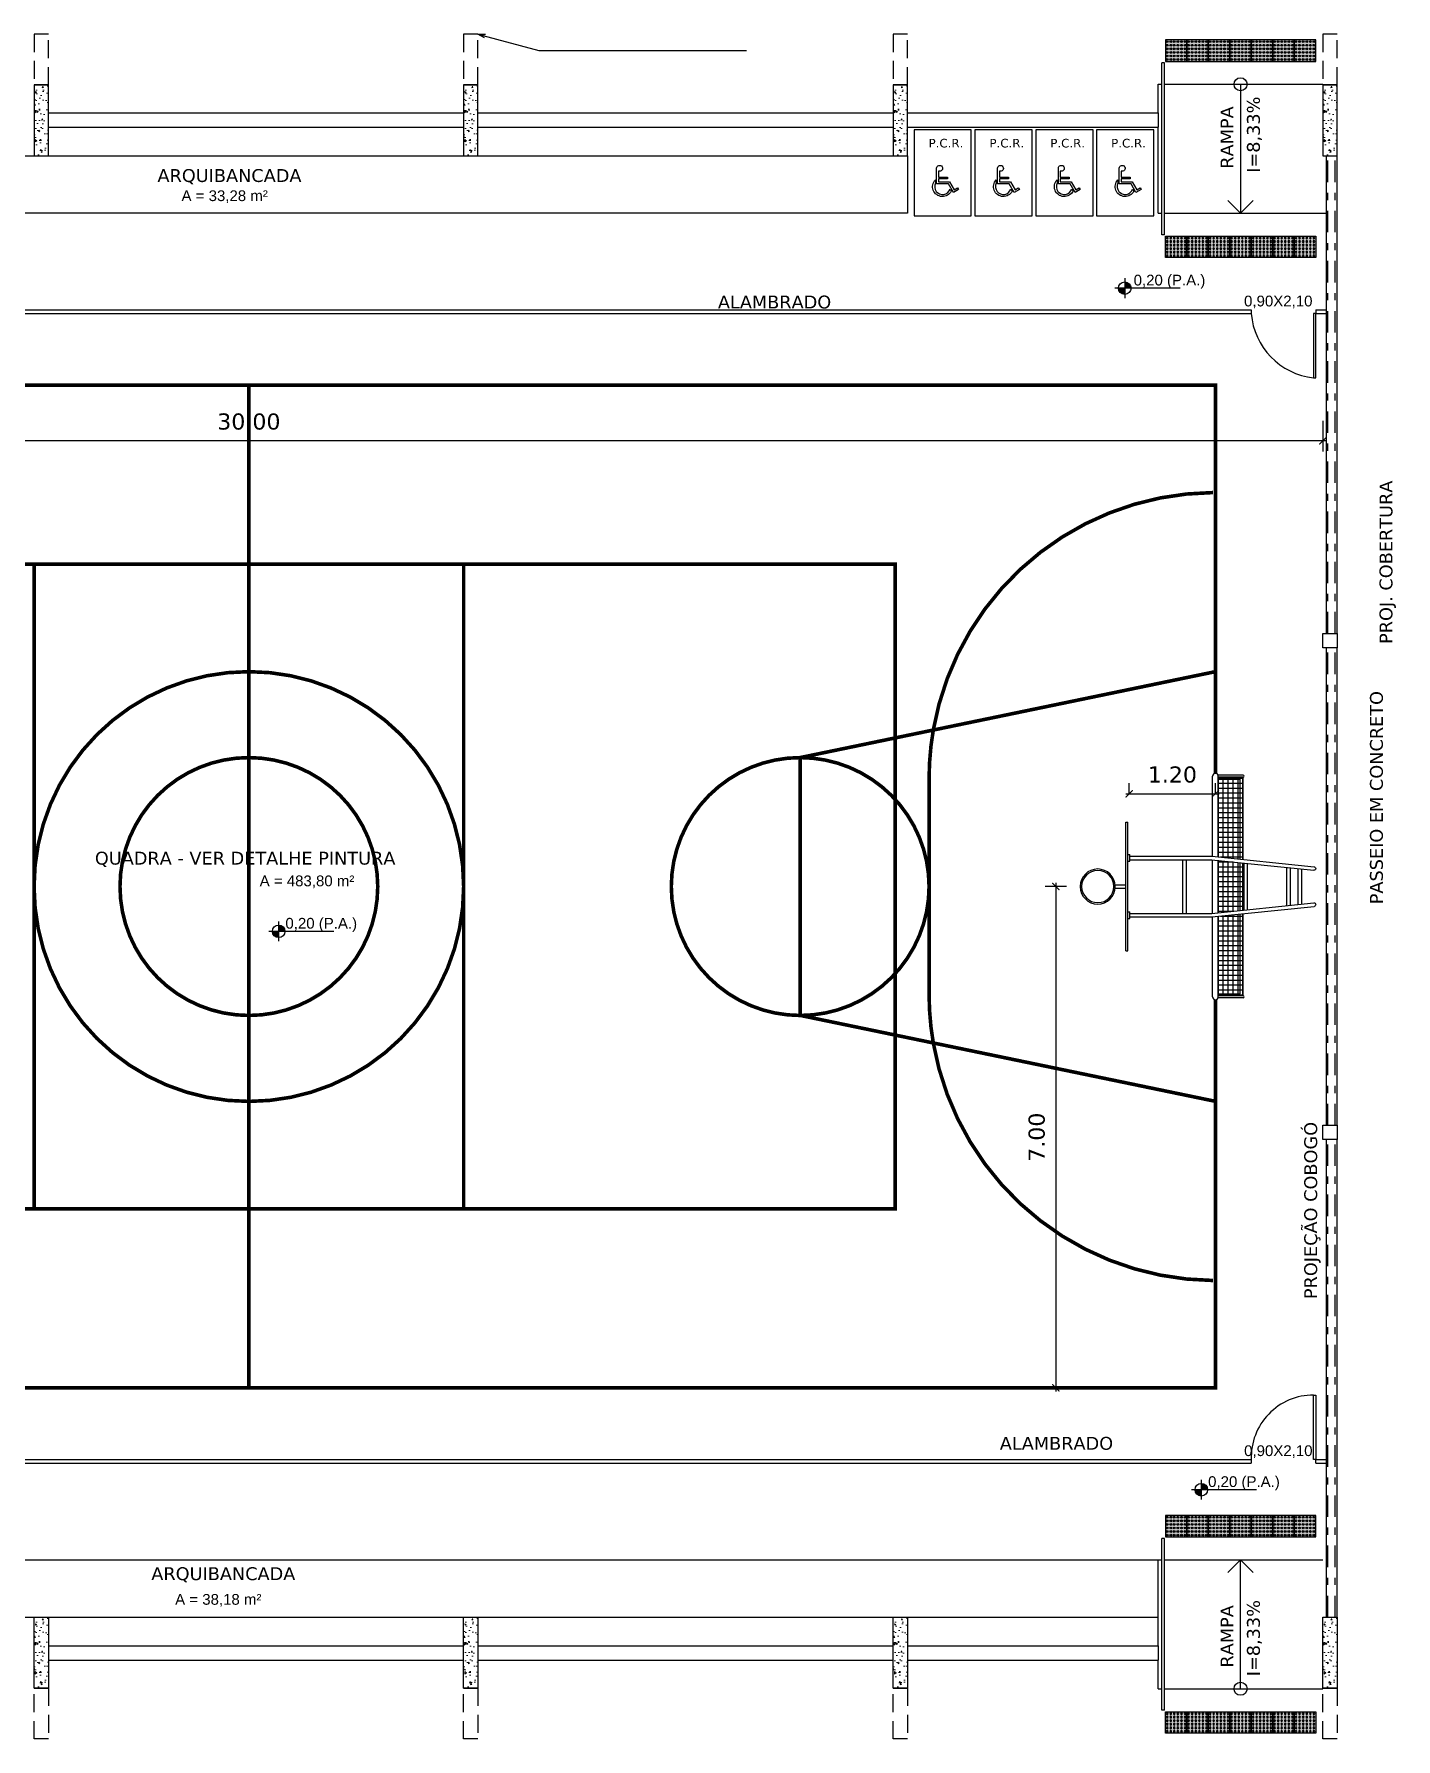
# Model space of a CAD drawing. Header units: inches. Extents: x -64 to 509, y -100 to 268.
# Drawn here: x 489.79 to 508.81, y -18.75 to 5.05 of the extents above; entities that cross this region are included whole.
import ezdxf
from ezdxf.enums import TextEntityAlignment as Align

# ---------------------------------------------------------------- set-up
doc = ezdxf.new("R2010")
doc.units = ezdxf.units.IN
doc.header["$MEASUREMENT"] = 0
doc.header["$PDMODE"] = 35
doc.linetypes.add('DASHDOTX2', pattern=[2, 1, -0.5, 0, -0.5])
doc.linetypes.add('HIDDEN', pattern=[0.375, 0.25, -0.125])
for name, color, linetype in [('ARQ-CTA-1_075', 1, 'Continuous'), ('ARQ-MOB-VISTA', 1, 'Continuous'), ('ARQ-TXT-1_050', 2, 'Continuous'), ('ARQ_ESTRUTURA', 5, 'Continuous'), ('ARQ_PISOTÁTIL', 8, 'Continuous'), ('ARQ_REBOCO', 4, 'Continuous'), ('ARQ_VISTA0', 8, 'Continuous'), ('COTA', 1, 'Continuous'), ('ESQUADRIA', 2, 'Continuous'), ('Nivel', 2, 'Continuous'), ('PILAR', 5, 'Continuous'), ('PISOS', 8, 'Continuous'), ('PRA', 1, 'Continuous'), ('PROJ COBERTA', 8, 'DASHDOTX2'), ('PROJEÇÃO', 8, 'HIDDEN'), ('TXAMB', 2, 'Continuous'), ('VISTA1', 1, 'Continuous')]:
    doc.layers.add(name, color=color, linetype=linetype)
doc.layers.add('HAT', color=8, linetype='Continuous', lineweight=15)
doc.styles.add('AMB100', font='verdana.ttf')
doc.styles.add('AMB125', font='verdana.ttf')
doc.styles.add('ARIAL', font='arial.ttf')
doc.styles.add('FNDE Texto Cota 0075', font='verdana.ttf', dxfattribs={"height": 0.12})
doc.dimstyles.new('COTA125$0', dxfattribs={"dimtxt": 0.225, "dimasz": 0.1, "dimexe": 0.15, "dimexo": 0.5, "dimgap": 0.15, "dimtad": 1, "dimzin": 4, "dimdsep": 46, "dimtxsty": 'AMB125', "dimblk": 'ARCHTICK', "dimcen": -0.1, "dimdle": 0.05, "dimclrd": 256, "dimclre": 256, "dimclrt": 3, "dimadec": 0, "dimazin": 0, "dimtfac": 1, "dimtix": 1, "dimtmove": 2, "dimatfit": 3, "dimldrblk": 'OPEN30', "dimfxl": 0.5, "dimfxlon": 1, "dimtvp": 0.5, "dimtfillclr": 2, "dimtolj": 1, "dimtzin": 4, "dimarcsym": 0})
doc.dimstyles.new('COTA125$7', dxfattribs={"dimtxt": 0.225, "dimasz": 0.1, "dimexe": 0.15, "dimexo": 0.5, "dimgap": 0.15, "dimtad": 1, "dimzin": 4, "dimdsep": 46, "dimtxsty": 'AMB125', "dimblk": 'ARCHTICK', "dimcen": -0.1, "dimdle": 0.05, "dimclrd": 256, "dimclre": 256, "dimclrt": 3, "dimadec": 0, "dimazin": 0, "dimtfac": 1, "dimtix": 1, "dimtmove": 2, "dimatfit": 3, "dimldrblk": 'OPEN30', "dimfxl": 0.5, "dimfxlon": 1, "dimtvp": 0.5, "dimtfillclr": 2, "dimtolj": 1, "dimtzin": 4, "dimarcsym": 0})

# ---------------------------------------------------------------- blocks, each defined once
blk = doc.blocks.new('_ArchTick')
at = {"color": 0, "linetype": 'ByBlock', "const_width": 0.15}
blk.add_lwpolyline([(-0.5, -0.5), (0.5, 0.5)], dxfattribs=at)
blk = doc.blocks.new('*D644')
at = {"layer": 'COTA', "lineweight": -2}
for p, q in [((477.794, -0.4), (477.794, -0.777)), ((507.794, -0.35), (507.794, -0.777)), ((507.844, -0.627), (477.744, -0.627))]:
    blk.add_line(p, q, dxfattribs=at)
at = {"layer": 'DEFPOINTS', "color": 0}
for p in [(477.794, 0.1), (507.794, 0.15), (477.794, -0.627)]:
    blk.add_point(p, dxfattribs=at)
at = {"layer": 'COTA', "lineweight": -2, "xscale": 0.1, "yscale": 0.1, "zscale": 0.1, "rotation": 180}
blk.add_blockref('_ArchTick', (477.794, -0.627), dxfattribs=at)
at = {"layer": 'COTA', "lineweight": -2, "xscale": 0.1, "yscale": 0.1, "zscale": 0.1}
blk.add_blockref('_ArchTick', (507.794, -0.627), dxfattribs=at)
at = {"layer": 'COTA', "color": 2, "insert": (492.794, -0.36), "char_height": 0.225, "attachment_point": 5, "style": 'AMB125'}
blk.add_mtext('\\A1;30.00', dxfattribs=at)
blk = doc.blocks.new('_Open30')
at = {"color": 0, "linetype": 'ByBlock', "lineweight": -2}
for p, q in [((-1, 0.27), (0, 0)), ((0, 0), (-1, -0.27)), ((0, 0), (-1, 0))]:
    blk.add_line(p, q, dxfattribs=at)
blk = doc.blocks.new('COTA')
at = {"layer": 'HAT'}
h = blk.add_hatch(color=256, dxfattribs=at)
h.paths.add_polyline_path([(0.226, 0, 0.414214), (0.138, 0.088), (0.138, 0)])
h.paths.add_polyline_path([(0.138, 0), (0.05, 0, 0.414214), (0.138, -0.088)])
at = {"layer": 'Nivel'}
for p, q in [((0.911, 0), (0, 0)), ((0.138, 0.138), (0.138, -0.138))]:
    blk.add_line(p, q, dxfattribs=at)
blk.add_circle((0.138, 0), 0.0878, dxfattribs=at)
blk = doc.blocks.new('*D649')
at = {"layer": 'COTA', "lineweight": -2}
for p, q in [((505.09, -5.555), (505.09, -5.405)), ((506.294, -5.555), (506.294, -5.405)), ((505.04, -5.555), (506.344, -5.555))]:
    blk.add_line(p, q, dxfattribs=at)
at = {"layer": 'DEFPOINTS', "color": 0}
for p in [(506.294, -5.555), (505.09, -5.95), (506.294, -5.95)]:
    blk.add_point(p, dxfattribs=at)
at = {"layer": 'COTA', "lineweight": -2, "xscale": 0.1, "yscale": 0.1, "zscale": 0.1, "rotation": 180}
blk.add_blockref('_ArchTick', (505.09, -5.555), dxfattribs=at)
at = {"layer": 'COTA', "lineweight": -2, "xscale": 0.1, "yscale": 0.1, "zscale": 0.1}
blk.add_blockref('_ArchTick', (506.294, -5.555), dxfattribs=at)
at = {"layer": 'COTA', "color": 2, "insert": (505.692, -5.288), "char_height": 0.225, "attachment_point": 5, "style": 'AMB125'}
blk.add_mtext('\\A1;1.20', dxfattribs=at)
blk = doc.blocks.new('*D650')
at = {"layer": 'COTA', "lineweight": -2}
for p, q in [((504.215, -6.85), (503.915, -6.85)), ((504.065, -6.8), (504.065, -13.9)), ((504.215, -13.85), (503.915, -13.85))]:
    blk.add_line(p, q, dxfattribs=at)
at = {"layer": 'DEFPOINTS', "color": 0}
for p in [(504.715, -6.85), (504.065, -13.85), (504.715, -13.85)]:
    blk.add_point(p, dxfattribs=at)
at = {"layer": 'COTA', "lineweight": -2, "xscale": 0.1, "yscale": 0.1, "zscale": 0.1}
for p, rotation in [((504.065, -6.85), 90), ((504.065, -13.85), 270)]:
    blk.add_blockref('_ArchTick', p, dxfattribs=dict(at, rotation=rotation))
at = {"layer": 'COTA', "color": 2, "insert": (503.798, -10.35), "char_height": 0.225, "attachment_point": 5, "rotation": 90, "style": 'AMB125'}
blk.add_mtext('\\A1;7.00', dxfattribs=at)
blk = doc.blocks.new('TABELA')
at = {"color": 2}
for p, q in [((2.433, -0.9), (2.433, 0.9)), ((2.458, 0.9), (2.433, 0.9)), ((2.458, -0.9), (2.458, 0.9)), ((1.258, 0.425), (-0.17, 0.277)), ((1.263, 0.375), (-0.165, 0.228)), ((0, -0.245), (0, 0.245)), ((0.05, -0.25), (0.05, 0.25)), ((0.159, -0.261), (0.159, 0.261)), ((0.209, -0.266), (0.209, 0.266)), ((0.758, -0.323), (0.758, 0.323)), ((0.808, -0.328), (0.808, 0.328)), ((2.403, 0.425), (1.258, 0.425)), ((2.403, 0.375), (1.258, 0.375)), ((1.613, -0.375), (1.613, 0.375)), ((1.663, -0.375), (1.663, 0.375)), ((2.403, 0.355), (2.403, 0.445)), ((2.433, 0.445), (2.403, 0.445)), ((2.433, 0.355), (2.403, 0.355)), ((2.608, 0.025), (2.458, 0.025)), ((1.263, -0.375), (-0.165, -0.228)), ((2.608, -0.025), (2.458, -0.025)), ((1.258, -0.425), (-0.17, -0.277)), ((2.403, -0.375), (1.258, -0.375)), ((2.403, -0.425), (1.258, -0.425)), ((2.403, -0.445), (2.403, -0.355)), ((2.433, -0.355), (2.403, -0.355)), ((2.433, -0.445), (2.403, -0.445)), ((2.458, -0.9), (2.433, -0.9))]:
    blk.add_line(p, q, dxfattribs=at)
for radius in [0.245, 0.225]:
    blk.add_circle((2.851, 0), radius, dxfattribs=at)
for centre, start, end in [((-0.168, 0.252), 95.9061, 275.9061), ((-0.168, -0.252), 84.0939, 264.0939)]:
    blk.add_arc(centre, 0.025, start, end, dxfattribs=at)
blk = doc.blocks.new('CADEIRANTE')
at = {"color": 0}
for points in [[(0.94, 1.12), (0.37, 1.12), (0.37, 0.92), (1.07, 0.92), (1.36, 0.42), (1.57, 0.55), (1.64, 0.44), (1.31, 0.25), (1, 0.79), (0.25, 0.79), (0.25, 1.79, -3.146264), (0.37, 1.61), (0.37, 1.22), (0.94, 1.22)], [(0.17, 1.06), (0.17, 0.84, 1.067989), (1.1, 0.47), (1.18, 0.33, -1.151299)]]:
    blk.add_lwpolyline(points, format="xyb", close=True, dxfattribs=at)
blk = doc.blocks.new('A$C01273DE2')
at = {"layer": 'ARQ-CTA-1_075', "ltscale": 10}
blk.add_hatch(color=254, dxfattribs=at).paths.add_polyline_path([(0.3, 0.3), (0, 0.3), (0, 0), (0.3, 0)])
at = {"layer": 'ARQ_PISOTÁTIL', "color": 1}
blk.add_lwpolyline([(0.3, 0.3), (0, 0.3), (0, 0), (0.3, 0)], close=True, dxfattribs=at)
at = {"layer": 'ARQ_PISOTÁTIL', "color": 250}
for centre, radius in [((0.025, 0.275), 0.0125), ((0.025, 0.275), 0.00625), ((0.075, 0.275), 0.0125), ((0.075, 0.275), 0.00625), ((0.125, 0.275), 0.0125), ((0.125, 0.275), 0.00625), ((0.175, 0.275), 0.0125), ((0.175, 0.275), 0.00625), ((0.225, 0.275), 0.0125), ((0.225, 0.275), 0.00625), ((0.275, 0.275), 0.0125), ((0.275, 0.275), 0.00625), ((0.025, 0.225), 0.0125), ((0.025, 0.175), 0.0125), ((0.025, 0.125), 0.0125), ((0.025, 0.075), 0.0125), ((0.025, 0.025), 0.0125), ((0.025, 0.225), 0.00625), ((0.025, 0.175), 0.00625), ((0.025, 0.125), 0.00625), ((0.025, 0.075), 0.00625), ((0.025, 0.025), 0.00625), ((0.075, 0.225), 0.0125), ((0.075, 0.175), 0.0125), ((0.075, 0.125), 0.0125), ((0.075, 0.075), 0.0125), ((0.075, 0.025), 0.0125), ((0.075, 0.225), 0.00625), ((0.075, 0.175), 0.00625), ((0.075, 0.125), 0.00625), ((0.075, 0.075), 0.00625), ((0.075, 0.025), 0.00625), ((0.125, 0.225), 0.0125), ((0.125, 0.175), 0.0125), ((0.125, 0.125), 0.0125), ((0.125, 0.075), 0.0125), ((0.125, 0.025), 0.0125), ((0.125, 0.225), 0.00625), ((0.125, 0.175), 0.00625), ((0.125, 0.125), 0.00625), ((0.125, 0.075), 0.00625), ((0.125, 0.025), 0.00625), ((0.175, 0.225), 0.0125), ((0.175, 0.175), 0.0125), ((0.175, 0.125), 0.0125), ((0.175, 0.075), 0.0125), ((0.175, 0.025), 0.0125), ((0.175, 0.225), 0.00625), ((0.175, 0.175), 0.00625), ((0.175, 0.125), 0.00625), ((0.175, 0.075), 0.00625), ((0.175, 0.025), 0.00625), ((0.225, 0.225), 0.0125), ((0.225, 0.175), 0.0125), ((0.225, 0.125), 0.0125), ((0.225, 0.075), 0.0125), ((0.225, 0.025), 0.0125), ((0.225, 0.225), 0.00625), ((0.225, 0.175), 0.00625), ((0.225, 0.125), 0.00625), ((0.225, 0.075), 0.00625), ((0.225, 0.025), 0.00625), ((0.275, 0.225), 0.0125), ((0.275, 0.175), 0.0125), ((0.275, 0.125), 0.0125), ((0.275, 0.075), 0.0125), ((0.275, 0.025), 0.0125), ((0.275, 0.225), 0.00625), ((0.275, 0.175), 0.00625), ((0.275, 0.125), 0.00625), ((0.275, 0.075), 0.00625), ((0.275, 0.025), 0.00625)]:
    blk.add_circle(centre, radius, dxfattribs=at)

msp = doc.modelspace()

# ---------------------------------------------------------------- hatches: boundary and pattern name
h = msp.add_hatch()
h.set_pattern_fill('ANSI37', color=1, scale=0.55, angle=135, style=0)
h.set_pattern_definition([(3e-13, (506.33421, -6.849634), (3e-16, -0.06875), []), (270, (506.33421, -6.849634), (-0.06875, -3e-16), [])])
h.paths.add_polyline_path([(506.639, -6.466), (506.334, -6.434), (506.334, -5.35), (506.639, -5.35)])
h.paths.add_polyline_path([(506.679, -6.47), (506.639, -6.466), (506.639, -5.35), (506.334, -5.35), (506.334, -5.325), (506.679, -5.325)])
h.paths.add_polyline_path([(506.639, -7.183), (506.334, -7.215), (506.334, -6.484), (506.639, -6.516)])
h.paths.add_polyline_path([(506.334, -7.265), (506.639, -7.234), (506.639, -8.35), (506.334, -8.35)])
h.paths.add_polyline_path([(506.639, -7.234), (506.679, -7.23), (506.679, -8.375), (506.334, -8.375), (506.334, -8.35), (506.639, -8.35)])
h.paths.add_polyline_path([(506.679, -7.179), (506.639, -7.183), (506.639, -6.516), (506.679, -6.52)])
at = {"layer": 'HAT'}
h = msp.add_hatch(dxfattribs=at)
h.set_pattern_fill('AR-CONC', color=256, scale=0.03, angle=45, style=0)
h.set_pattern_definition([(95, (420.46395, 21.39), (0.1654656, 0.13884212), [0.0225, -0.2475]), (40, (420.46395, 21.39), (-0.18899765, 0.13013044), [0.018, -0.198]), (145.4514, (420.47774, 21.40157), (-0.02353184, 0.2689726), [0.01912206, -0.21034263]), (91.1842, (420.42153, 21.43243), (0.2615079, 0.1912841), [0.03375, -0.37125]), (141.6356, (420.44332, 21.44837), (-0.0083697, 0.4049135), [0.0286831, -0.3155139]), (36.1842, (420.42153, 21.43243), (-0.00837, 0.4049135), [0.027, -0.297]), (66, (420.45334, 21.44303), (0.21203147, 0.04121474), [0.0225, -0.2475]), (11, (420.45334, 21.44303), (-0.1022126, 0.2054425), [0.018, -0.198]), (116.4514, (420.47101, 21.44647), (0.1098191, 0.2466572), [0.01912206, -0.21034263]), (82.5, (420.46395, 21.39), (-0.068037956, 0.073196945), [0, -0.1956, 0, -0.201, 0, -0.19875]), (52.5, (420.46395, 21.39), (-0.02786188, 0.13947283), [0, -0.1146, 0, -0.1911, 0, -0.07575]), (12.5, (420.416646, 21.342695), (0.11802545, 0.10845623), [0, -0.075, 0, -0.234, 0, -0.3105]), (2.5, (420.39543, 21.32148), (0.102477, 0.14494794), [0, -0.0975, 0, -0.1554, 0, -0.2205])])
h.paths.add_polyline_path([(489.794, 4.34), (489.994, 4.34), (489.994, 3.35), (489.794, 3.35)])
h = msp.add_hatch(dxfattribs=at)
h.set_pattern_fill('AR-CONC', color=256, scale=0.03, angle=45, style=0)
h.set_pattern_definition([(95, (426.46395, 21.39), (0.1654656, 0.13884212), [0.0225, -0.2475]), (40, (426.46395, 21.39), (-0.18899765, 0.13013044), [0.018, -0.198]), (145.4514, (426.47774, 21.40157), (-0.02353184, 0.2689726), [0.01912206, -0.21034263]), (91.1842, (426.42153, 21.43243), (0.2615079, 0.1912841), [0.03375, -0.37125]), (141.6356, (426.44332, 21.44837), (-0.0083697, 0.4049135), [0.0286831, -0.3155139]), (36.1842, (426.42153, 21.43243), (-0.00837, 0.4049135), [0.027, -0.297]), (66, (426.45334, 21.44303), (0.21203147, 0.04121474), [0.0225, -0.2475]), (11, (426.45334, 21.44303), (-0.1022126, 0.2054425), [0.018, -0.198]), (116.4514, (426.47101, 21.44647), (0.1098191, 0.2466572), [0.01912206, -0.21034263]), (82.5, (426.46395, 21.39), (-0.068037956, 0.073196945), [0, -0.1956, 0, -0.201, 0, -0.19875]), (52.5, (426.46395, 21.39), (-0.02786188, 0.13947283), [0, -0.1146, 0, -0.1911, 0, -0.07575]), (12.5, (426.416646, 21.342695), (0.11802545, 0.10845623), [0, -0.075, 0, -0.234, 0, -0.3105]), (2.5, (426.39543, 21.32148), (0.102477, 0.14494794), [0, -0.0975, 0, -0.1554, 0, -0.2205])])
h.paths.add_polyline_path([(495.794, 4.34), (495.994, 4.34), (495.994, 3.35), (495.794, 3.35)])
h = msp.add_hatch(dxfattribs=at)
h.set_pattern_fill('AR-CONC', color=256, scale=0.03, angle=45, style=0)
h.set_pattern_definition([(95, (432.46395, 21.39), (0.1654656, 0.13884212), [0.0225, -0.2475]), (40, (432.46395, 21.39), (-0.18899765, 0.13013044), [0.018, -0.198]), (145.4514, (432.47774, 21.40157), (-0.02353184, 0.2689726), [0.01912206, -0.21034263]), (91.1842, (432.42153, 21.43243), (0.2615079, 0.1912841), [0.03375, -0.37125]), (141.6356, (432.44332, 21.44837), (-0.0083697, 0.4049135), [0.0286831, -0.3155139]), (36.1842, (432.42153, 21.43243), (-0.00837, 0.4049135), [0.027, -0.297]), (66, (432.45334, 21.44303), (0.21203147, 0.04121474), [0.0225, -0.2475]), (11, (432.45334, 21.44303), (-0.1022126, 0.2054425), [0.018, -0.198]), (116.4514, (432.47101, 21.44647), (0.1098191, 0.2466572), [0.01912206, -0.21034263]), (82.5, (432.46395, 21.39), (-0.068037956, 0.073196945), [0, -0.1956, 0, -0.201, 0, -0.19875]), (52.5, (432.46395, 21.39), (-0.02786188, 0.13947283), [0, -0.1146, 0, -0.1911, 0, -0.07575]), (12.5, (432.416646, 21.342695), (0.11802545, 0.10845623), [0, -0.075, 0, -0.234, 0, -0.3105]), (2.5, (432.39543, 21.32148), (0.102477, 0.14494794), [0, -0.0975, 0, -0.1554, 0, -0.2205])])
h.paths.add_polyline_path([(501.794, 4.34), (501.994, 4.34), (501.994, 3.35), (501.794, 3.35)])
h = msp.add_hatch(dxfattribs=at)
h.set_pattern_fill('AR-CONC', color=256, scale=0.03, angle=45, style=0)
h.set_pattern_definition([(95, (438.46395, 21.39), (0.1654656, 0.13884212), [0.0225, -0.2475]), (40, (438.46395, 21.39), (-0.18899765, 0.13013044), [0.018, -0.198]), (145.4514, (438.47774, 21.40157), (-0.02353184, 0.2689726), [0.01912206, -0.21034263]), (91.1842, (438.42153, 21.43243), (0.2615079, 0.1912841), [0.03375, -0.37125]), (141.6356, (438.44332, 21.44837), (-0.0083697, 0.4049135), [0.0286831, -0.3155139]), (36.1842, (438.42153, 21.43243), (-0.00837, 0.4049135), [0.027, -0.297]), (66, (438.45334, 21.44303), (0.21203147, 0.04121474), [0.0225, -0.2475]), (11, (438.45334, 21.44303), (-0.1022126, 0.2054425), [0.018, -0.198]), (116.4514, (438.47101, 21.44647), (0.1098191, 0.2466572), [0.01912206, -0.21034263]), (82.5, (438.46395, 21.39), (-0.068037956, 0.073196945), [0, -0.1956, 0, -0.201, 0, -0.19875]), (52.5, (438.46395, 21.39), (-0.02786188, 0.13947283), [0, -0.1146, 0, -0.1911, 0, -0.07575]), (12.5, (438.416646, 21.342695), (0.11802545, 0.10845623), [0, -0.075, 0, -0.234, 0, -0.3105]), (2.5, (438.39543, 21.32148), (0.102477, 0.14494794), [0, -0.0975, 0, -0.1554, 0, -0.2205])])
h.paths.add_polyline_path([(507.794, 4.34), (507.994, 4.34), (507.994, 3.35), (507.794, 3.35)])
h = msp.add_hatch(dxfattribs=at)
h.set_pattern_fill('AR-CONC', color=256, scale=0.03, angle=45, style=0)
h.set_pattern_definition([(95, (420.46395, 2e-14), (0.1654656, 0.13884212), [0.0225, -0.2475]), (40, (420.46395, 2e-14), (-0.18899765, 0.13013044), [0.018, -0.198]), (145.4514, (420.47774, 0.01157), (-0.02353184, 0.2689726), [0.01912206, -0.21034263]), (91.1842, (420.42153, 0.04243), (0.2615079, 0.1912841), [0.03375, -0.37125]), (141.6356, (420.44332, 0.05837), (-0.0083697, 0.4049135), [0.0286831, -0.3155139]), (36.1842, (420.42153, 0.04243), (-0.00837, 0.4049135), [0.027, -0.297]), (66, (420.45334, 0.05303), (0.21203147, 0.04121474), [0.0225, -0.2475]), (11, (420.45334, 0.05303), (-0.1022126, 0.2054425), [0.018, -0.198]), (116.4514, (420.47101, 0.05647), (0.1098191, 0.2466572), [0.01912206, -0.21034263]), (82.5, (420.46395, 2e-14), (-0.068037956, 0.073196945), [0, -0.1956, 0, -0.201, 0, -0.19875]), (52.5, (420.46395, 2e-14), (-0.02786188, 0.13947283), [0, -0.1146, 0, -0.1911, 0, -0.07575]), (12.5, (420.416646, -0.047305), (0.11802545, 0.10845623), [0, -0.075, 0, -0.234, 0, -0.3105]), (2.5, (420.39543, -0.06852), (0.102477, 0.14494794), [0, -0.0975, 0, -0.1554, 0, -0.2205])])
h.paths.add_polyline_path([(489.794, -17.05), (489.994, -17.05), (489.994, -18.04), (489.794, -18.04)])
h = msp.add_hatch(dxfattribs=at)
h.set_pattern_fill('AR-CONC', color=256, scale=0.03, angle=45, style=0)
h.set_pattern_definition([(95, (426.46395, 0), (0.1654656, 0.13884212), [0.0225, -0.2475]), (40, (426.46395, 0), (-0.18899765, 0.13013044), [0.018, -0.198]), (145.4514, (426.47774, 0.01157), (-0.02353184, 0.2689726), [0.01912206, -0.21034263]), (91.1842, (426.42153, 0.04243), (0.2615079, 0.1912841), [0.03375, -0.37125]), (141.6356, (426.44332, 0.05837), (-0.0083697, 0.4049135), [0.0286831, -0.3155139]), (36.1842, (426.42153, 0.04243), (-0.00837, 0.4049135), [0.027, -0.297]), (66, (426.45334, 0.05303), (0.21203147, 0.04121474), [0.0225, -0.2475]), (11, (426.45334, 0.05303), (-0.1022126, 0.2054425), [0.018, -0.198]), (116.4514, (426.47101, 0.05647), (0.1098191, 0.2466572), [0.01912206, -0.21034263]), (82.5, (426.46395, 0), (-0.068037956, 0.073196945), [0, -0.1956, 0, -0.201, 0, -0.19875]), (52.5, (426.46395, 0), (-0.02786188, 0.13947283), [0, -0.1146, 0, -0.1911, 0, -0.07575]), (12.5, (426.416646, -0.047305), (0.11802545, 0.10845623), [0, -0.075, 0, -0.234, 0, -0.3105]), (2.5, (426.39543, -0.06852), (0.102477, 0.14494794), [0, -0.0975, 0, -0.1554, 0, -0.2205])])
h.paths.add_polyline_path([(495.794, -17.05), (495.994, -17.05), (495.994, -18.04), (495.794, -18.04)])
h = msp.add_hatch(dxfattribs=at)
h.set_pattern_fill('AR-CONC', color=256, scale=0.03, angle=45, style=0)
h.set_pattern_definition([(95, (432.46395, 0), (0.1654656, 0.13884212), [0.0225, -0.2475]), (40, (432.46395, 0), (-0.18899765, 0.13013044), [0.018, -0.198]), (145.4514, (432.47774, 0.01157), (-0.02353184, 0.2689726), [0.01912206, -0.21034263]), (91.1842, (432.42153, 0.04243), (0.2615079, 0.1912841), [0.03375, -0.37125]), (141.6356, (432.44332, 0.05837), (-0.0083697, 0.4049135), [0.0286831, -0.3155139]), (36.1842, (432.42153, 0.04243), (-0.00837, 0.4049135), [0.027, -0.297]), (66, (432.45334, 0.05303), (0.21203147, 0.04121474), [0.0225, -0.2475]), (11, (432.45334, 0.05303), (-0.1022126, 0.2054425), [0.018, -0.198]), (116.4514, (432.47101, 0.05647), (0.1098191, 0.2466572), [0.01912206, -0.21034263]), (82.5, (432.46395, 0), (-0.068037956, 0.073196945), [0, -0.1956, 0, -0.201, 0, -0.19875]), (52.5, (432.46395, 0), (-0.02786188, 0.13947283), [0, -0.1146, 0, -0.1911, 0, -0.07575]), (12.5, (432.416646, -0.047305), (0.11802545, 0.10845623), [0, -0.075, 0, -0.234, 0, -0.3105]), (2.5, (432.39543, -0.06852), (0.102477, 0.14494794), [0, -0.0975, 0, -0.1554, 0, -0.2205])])
h.paths.add_polyline_path([(501.794, -17.05), (501.994, -17.05), (501.994, -18.04), (501.794, -18.04)])
h = msp.add_hatch(dxfattribs=at)
h.set_pattern_fill('AR-CONC', color=256, scale=0.03, angle=45, style=0)
h.set_pattern_definition([(95, (438.46395, 2e-14), (0.1654656, 0.13884212), [0.0225, -0.2475]), (40, (438.46395, 2e-14), (-0.18899765, 0.13013044), [0.018, -0.198]), (145.4514, (438.47774, 0.01157), (-0.02353184, 0.2689726), [0.01912206, -0.21034263]), (91.1842, (438.42153, 0.04243), (0.2615079, 0.1912841), [0.03375, -0.37125]), (141.6356, (438.44332, 0.05837), (-0.0083697, 0.4049135), [0.0286831, -0.3155139]), (36.1842, (438.42153, 0.04243), (-0.00837, 0.4049135), [0.027, -0.297]), (66, (438.45334, 0.05303), (0.21203147, 0.04121474), [0.0225, -0.2475]), (11, (438.45334, 0.05303), (-0.1022126, 0.2054425), [0.018, -0.198]), (116.4514, (438.47101, 0.05647), (0.1098191, 0.2466572), [0.01912206, -0.21034263]), (82.5, (438.46395, 2e-14), (-0.068037956, 0.073196945), [0, -0.1956, 0, -0.201, 0, -0.19875]), (52.5, (438.46395, 2e-14), (-0.02786188, 0.13947283), [0, -0.1146, 0, -0.1911, 0, -0.07575]), (12.5, (438.416646, -0.047305), (0.11802545, 0.10845623), [0, -0.075, 0, -0.234, 0, -0.3105]), (2.5, (438.39543, -0.06852), (0.102477, 0.14494794), [0, -0.0975, 0, -0.1554, 0, -0.2205])])
h.paths.add_polyline_path([(507.794, -17.05), (507.994, -17.05), (507.994, -18.04), (507.794, -18.04)])

# ---------------------------------------------------------------- linework, layer by layer
at = {"color": 2}
for p, q in [((506.254, -6.426), (506.254, -5.31)), ((506.679, -5.295), (506.331, -5.295)), ((506.334, -6.434), (506.334, -5.31)), ((506.679, -5.325), (506.334, -5.325)), ((506.334, -5.35), (506.334, -5.35)), ((506.254, -7.223), (506.254, -6.476)), ((506.334, -7.215), (506.334, -6.484)), ((506.254, -8.39), (506.254, -7.274)), ((506.334, -8.39), (506.334, -7.265)), ((506.679, -8.405), (506.331, -8.405)), ((506.334, -8.39), (506.334, -8.35)), ((506.679, -8.375), (506.334, -8.375))]:
    msp.add_line(p, q, dxfattribs=at)
at = {"color": 1}
for p, q in [((506.334, -5.35), (506.639, -5.35)), ((506.639, -6.466), (506.639, -5.35)), ((506.679, -6.47), (506.679, -5.325)), ((506.639, -7.183), (506.639, -6.516)), ((506.679, -7.179), (506.679, -6.52)), ((506.639, -8.35), (506.639, -7.234)), ((506.679, -8.375), (506.679, -7.23)), ((506.334, -8.35), (506.639, -8.35))]:
    msp.add_line(p, q, dxfattribs=at)
at = {"color": 2}
for centre, radius, start, end in [((506.294, -5.31), 0.04, 0, 180), ((506.679, -5.31), 0.015, 270, 90), ((506.294, -8.39), 0.04, 180, 0), ((506.679, -8.39), 0.015, 270, 90)]:
    msp.add_arc(centre, radius, start, end, dxfattribs=at)
at = {"layer": 'ARQ-MOB-VISTA'}
for points in [[(502.084, 3.712), (502.084, 2.512), (502.884, 2.512), (502.884, 3.712)], [(502.934, 3.712), (502.934, 2.512), (503.734, 2.512), (503.734, 3.712)], [(503.784, 3.712), (503.784, 2.512), (504.584, 2.512), (504.584, 3.712)], [(504.634, 3.712), (504.634, 2.512), (505.434, 2.512), (505.434, 3.712)]]:
    msp.add_lwpolyline(points, close=True, dxfattribs=at)
at = {"layer": 'ARQ_ESTRUTURA', "ltscale": 10}
for points in [[(489.794, 3.35), (489.994, 3.35), (489.994, 4.34), (489.794, 4.34)], [(495.794, 3.35), (495.994, 3.35), (495.994, 4.34), (495.794, 4.34)], [(501.794, 3.35), (501.994, 3.35), (501.994, 4.34), (501.794, 4.34)], [(507.794, 3.35), (507.994, 3.35), (507.994, 4.34), (507.794, 4.34)], [(489.794, -17.05), (489.994, -17.05), (489.994, -18.04), (489.794, -18.04)], [(495.794, -17.05), (495.994, -17.05), (495.994, -18.04), (495.794, -18.04)], [(501.794, -17.05), (501.994, -17.05), (501.994, -18.04), (501.794, -18.04)], [(507.794, -17.05), (507.994, -17.05), (507.994, -18.04), (507.794, -18.04)]]:
    msp.add_lwpolyline(points, close=True, dxfattribs=at)
at = {"layer": 'ARQ_REBOCO', "ltscale": 10}
for p, q in [((507.794, 3.35), (507.994, 3.35)), ((507.844, -3.316), (507.844, 3.35)), ((507.994, -3.316), (507.994, 3.35)), ((507.844, -10.183), (507.844, -3.516)), ((507.994, -10.183), (507.994, -3.516)), ((507.844, -17.05), (507.844, -10.383)), ((507.994, -17.05), (507.994, -10.383))]:
    msp.add_line(p, q, dxfattribs=at)
at = {"layer": 'ARQ_VISTA0', "color": 2}
for p, q in [((505.544, 2.25), (505.544, 4.65)), ((505.584, 4.65), (505.544, 4.65)), ((505.584, 2.25), (505.584, 4.65)), ((489.994, 3.95), (495.794, 3.95)), ((495.994, 3.95), (501.794, 3.95)), ((501.994, 3.95), (505.494, 3.95)), ((505.494, 3.95), (505.494, 3.75)), ((489.994, 3.75), (495.794, 3.75)), ((495.994, 3.75), (501.794, 3.75)), ((501.994, 3.75), (505.494, 3.75)), ((505.584, 2.25), (505.544, 2.25)), ((505.544, -18.35), (505.544, -15.95)), ((505.584, -15.95), (505.544, -15.95)), ((505.584, -18.35), (505.584, -15.95)), ((489.994, -17.45), (495.794, -17.45)), ((495.994, -17.45), (501.794, -17.45)), ((501.994, -17.45), (505.494, -17.45)), ((505.494, -17.45), (505.494, -17.65)), ((489.994, -17.65), (495.794, -17.65)), ((495.994, -17.65), (501.794, -17.65)), ((501.994, -17.65), (505.494, -17.65)), ((505.584, -18.35), (505.544, -18.35))]:
    msp.add_line(p, q, dxfattribs=at)
at = {"layer": 'ESQUADRIA'}
for points in [[(507.694, 1.15), (507.664, 1.15), (507.664, 0.25), (507.694, 0.25)], [(507.694, -14.85), (507.664, -14.85), (507.664, -13.95), (507.694, -13.95)]]:
    msp.add_lwpolyline(points, close=True, dxfattribs=at)
at = {"layer": 'ESQUADRIA', "color": 1}
for centre, radius, start, end in [((507.777, 1.231), 0.987, 184.6794, 263.4155), ((507.664, -14.82), 0.871, 89.976, 181.929)]:
    msp.add_arc(centre, radius, start, end, dxfattribs=at)
at = {"layer": 'PILAR'}
for points in [[(507.994, -3.516), (507.794, -3.516), (507.794, -3.316), (507.994, -3.316)], [(507.994, -10.383), (507.794, -10.383), (507.794, -10.183), (507.994, -10.183)]]:
    msp.add_lwpolyline(points, close=True, dxfattribs=at)
at = {"layer": 'PISOS', "color": 252, "const_width": 0.05}
for points in [[(479.294, -5.27), (479.294, 0.15), (506.294, 0.15), (506.294, -5.27)], [(492.794, 0.15), (492.794, -13.85)], [(483.769, -4.776), (483.769, -2.35), (501.819, -2.35), (501.819, -4.776)], [(489.794, -2.35), (489.794, -11.35)], [(495.794, -2.35), (495.794, -11.35)], [(506.294, -3.85), (500.494, -5.05)], [(500.494, -5.05), (500.494, -8.649)], [(506.294, -8.43), (506.294, -13.85), (479.294, -13.85), (479.294, -8.43)], [(506.294, -9.849), (500.494, -8.649)], [(483.769, -8.923), (483.769, -11.35), (501.819, -11.35), (501.819, -8.923)]]:
    msp.add_lwpolyline(points, dxfattribs=at)
for points in [[(506.259, -1.35), (506.259, -1.35, 0.362212), (502.353, -4.665, 0.362212)], [(492.794, -3.85, 1), (492.794, -9.85, 1)], [(492.794, -3.85, -1), (492.794, -9.85, -1)], [(492.794, -5.05, 1), (492.794, -8.65, -7.28011)], [(500.494, -5.05, 1), (500.494, -8.65, -7.28011)], [(506.259, -12.35), (506.259, -12.35, -0.362212), (502.353, -9.034, -0.362212)]]:
    msp.add_lwpolyline(points, format="xyb", dxfattribs=at)
at = {"layer": 'PISOS', "color": 252, "linetype": 'HIDDEN', "const_width": 0.05}
for points in [[(501.819, -4.776), (501.819, -8.923)], [(502.294, -5.35), (502.294, -8.35)]]:
    msp.add_lwpolyline(points, dxfattribs=at)
for points in [[(502.353, -4.665, 0.043006), (502.294, -5.35)], [(500.494, -5.05, -1), (500.494, -8.65, 7.28011)], [(502.353, -9.034, -0.043006), (502.294, -8.35)]]:
    msp.add_lwpolyline(points, format="xyb", dxfattribs=at)
at = {"layer": 'PISOS', "const_width": 0.05}
msp.add_lwpolyline([(492.794, -5.05, -1), (492.794, -8.65, 7.28011)], format="xyb", dxfattribs=at)
at = {"layer": 'PRA'}
for p, q in [((506.644, 4.35), (506.644, 2.55)), ((506.644, 2.55), (506.467, 2.728)), ((506.644, 2.55), (506.821, 2.728)), ((506.644, -16.25), (506.467, -16.427)), ((506.644, -18.05), (506.644, -16.25)), ((506.644, -16.25), (506.821, -16.427))]:
    msp.add_line(p, q, dxfattribs=at)
for centre in [(506.644, 4.35), (506.644, -18.05)]:
    msp.add_circle(centre, 0.0907, dxfattribs=at)
at = {"layer": 'PROJ COBERTA', "ltscale": 0.3}
for p, q in [((507.864, -3.316), (507.864, 3.35)), ((507.964, -3.316), (507.964, 3.35)), ((507.864, -10.183), (507.864, -3.516)), ((507.964, -10.183), (507.964, -3.516)), ((507.864, -17.05), (507.864, -10.383)), ((507.964, -17.05), (507.964, -10.383))]:
    msp.add_line(p, q, dxfattribs=at)
at = {"layer": 'PROJEÇÃO'}
for points in [[(489.794, 4.34), (489.994, 4.34), (489.994, 5.05), (489.794, 5.05)], [(495.794, 4.34), (495.994, 4.34), (495.994, 5.05), (495.794, 5.05)], [(501.794, 4.34), (501.994, 4.34), (501.994, 5.05), (501.794, 5.05)], [(507.794, 4.34), (507.994, 4.34), (507.994, 5.05), (507.794, 5.05)], [(489.794, -18.04), (489.994, -18.04), (489.994, -18.75), (489.794, -18.75)], [(495.794, -18.04), (495.994, -18.04), (495.994, -18.75), (495.794, -18.75)], [(501.794, -18.04), (501.994, -18.04), (501.994, -18.75), (501.794, -18.75)], [(507.794, -18.04), (507.994, -18.04), (507.994, -18.75), (507.794, -18.75)]]:
    msp.add_lwpolyline(points, close=True, dxfattribs=at)
at = {"layer": 'VISTA1'}
for p, q in [((505.494, 3.95), (505.494, 4.35)), ((505.494, 4.35), (505.544, 4.35)), ((505.584, 4.35), (507.794, 4.35)), ((505.494, 2.55), (505.494, 3.75)), ((477.794, 3.35), (501.794, 3.35)), ((505.494, 2.55), (505.544, 2.55)), ((505.584, 2.55), (507.844, 2.55)), ((477.794, -16.25), (505.494, -16.25)), ((505.494, -17.45), (505.494, -16.25)), ((505.494, -16.25), (505.544, -16.25)), ((505.584, -16.25), (507.794, -16.25)), ((477.794, -17.05), (505.494, -17.05)), ((505.494, -18.05), (505.494, -17.65)), ((505.494, -18.05), (505.544, -18.05)), ((505.584, -18.05), (507.794, -18.05))]:
    msp.add_line(p, q, dxfattribs=at)
at = {"layer": 'VISTA1', "color": 2}
for p, q in [((477.794, 1.2), (506.794, 1.2)), ((506.794, 1.2), (506.794, 1.15)), ((507.694, 1.2), (507.694, 1.15)), ((507.694, 1.2), (507.844, 1.2)), ((477.844, 1.15), (506.794, 1.15)), ((507.694, 1.15), (507.844, 1.15)), ((477.794, -14.9), (506.794, -14.9)), ((477.844, -14.85), (506.794, -14.85)), ((506.794, -14.85), (506.794, -14.9)), ((507.694, -14.85), (507.844, -14.85)), ((507.694, -14.9), (507.694, -14.85)), ((507.694, -14.9), (507.844, -14.9))]:
    msp.add_line(p, q, dxfattribs=at)
at = {"layer": 'VISTA1'}
msp.add_lwpolyline([(501.994, 3.35), (501.994, 2.55), (477.794, 2.55)], dxfattribs=at)

# ---------------------------------------------------------------- block references
at = {"ltscale": 25, "rotation": 89.9999999999993}
for p in [(505.894, 4.67), (506.194, 4.67), (506.494, 4.67), (506.794, 4.67), (507.094, 4.67), (507.394, 4.67), (507.694, 4.67), (505.894, -15.93), (506.194, -15.93), (506.494, -15.93), (506.794, -15.93), (507.094, -15.93), (507.394, -15.93), (507.694, -15.93)]:
    msp.add_blockref('A$C01273DE2', p, dxfattribs=at)
at = {"ltscale": 25, "xscale": -1, "rotation": 90.00000000000072}
for p in [(505.894, 2.23), (506.194, 2.23), (506.494, 2.23), (506.794, 2.23), (507.094, 2.23), (507.394, 2.23), (507.694, 2.23), (505.894, -18.37), (506.194, -18.37), (506.494, -18.37), (506.794, -18.37), (507.094, -18.37), (507.394, -18.37), (507.694, -18.37)]:
    msp.add_blockref('A$C01273DE2', p, dxfattribs=at)
at = {"xscale": -1}
msp.add_blockref('TABELA', (507.501, -6.85), dxfattribs=at)
at = {"layer": 'ARQ-MOB-VISTA', "xscale": 0.2199999999938882, "yscale": 0.2199999999938882, "zscale": 0.2199999999938882}
for p in [(502.345, 2.784), (503.195, 2.784), (504.045, 2.784), (504.895, 2.784)]:
    msp.add_blockref('CADEIRANTE', p, dxfattribs=at)
at = {"layer": 'HAT'}
for p in [(504.889, 1.503), (493.072, -7.476), (505.958, -15.271)]:
    msp.add_blockref('COTA', p, dxfattribs=at)

# ---------------------------------------------------------------- texts
at = {"layer": 'ARQ-TXT-1_050', "char_height": 0.12, "width": 0.08625, "attachment_point": 1, "style": 'FNDE Texto Cota 0075'}
for insert in [(502.287, 3.588), (503.137, 3.588), (503.987, 3.588), (504.837, 3.588)]:
    msp.add_mtext('P.C.R.', dxfattribs=dict(at, insert=insert))
at = {"layer": 'Nivel', "style": 'ARIAL'}
for s, p in [('A = 33,28 m²', (492.456, 2.719)), ('0,20 (P.A.)', (505.652, 1.541)), ('0,90X2,10', (507.171, 1.249)), ('A = 483,80 m²', (493.606, -6.846)), ('0,20 (P.A.)', (493.805, -7.438)), ('0,90X2,10', (507.172, -14.801)), ('0,20 (P.A.)', (506.692, -15.233)), ('A = 38,18 m²', (492.367, -16.877))]:
    msp.add_text(s, height=0.15, dxfattribs=at).set_placement(p, align=Align.CENTER)
at = {"layer": 'TXAMB', "style": 'AMB100'}
for s, p in [('I=8,33%%%', (506.914, 3.646)), ('RAMPA ', (506.545, 3.646)), ('PASSEIO EM CONCRETO', (508.632, -5.609)), ('PROJEÇÃO COBOGÓ', (507.714, -11.373)), ('RAMPA ', (506.545, -17.279)), ('I=8,33%%%', (506.914, -17.343))]:
    msp.add_text(s, height=0.18, rotation=90, dxfattribs=at).set_placement(p, align=Align.CENTER)
for s, p in [('ARQUIBANCADA', (492.523, 2.986)), ('ALAMBRADO', (500.136, 1.22)), ('QUADRA - VER DETALHE PINTURA', (492.742, -6.544)), ('ALAMBRADO', (504.073, -14.713)), ('ARQUIBANCADA', (492.437, -16.533))]:
    msp.add_text(s, height=0.18, dxfattribs=at).set_placement(p, align=Align.CENTER)
at = {"layer": 'TXAMB', "insert": (508.7, -3.463), "char_height": 0.18, "attachment_point": 4, "rotation": 90, "style": 'AMB100'}
msp.add_mtext('PROJ. COBERTURA', dxfattribs=at)

# ---------------------------------------------------------------- dimensions: what is measured, and where the dimension line sits
at = {"layer": 'COTA'}
for base, p1, p2, picture, middle in [((477.794, -0.627), (507.794, 0.15), (477.794, 0.1), '*D644', (492.794, -0.36)), ((506.294, -5.555), (505.09, -5.95), (506.294, -5.95), '*D649', (505.692, -5.288))]:
    dim = msp.add_linear_dim(base=base, p1=p1, p2=p2, dimstyle='COTA125$0', override={"dimclrt": 2}, dxfattribs=at)
    dim.commit()
    dim.dimension.update_dxf_attribs({"geometry": picture, "text_midpoint": middle})
dim = msp.add_linear_dim(base=(504.065, -13.85), p1=(504.715, -6.85), p2=(504.715, -13.85), angle=90, dimstyle='COTA125$0', override={"dimclrt": 2}, dxfattribs=at)
dim.commit()
dim.dimension.update_dxf_attribs({"geometry": '*D650', "text_midpoint": (503.798, -10.35)})

# ---------------------------------------------------------------- leaders
at = {"layer": 'COTA', "annotation_type": 0, "has_hookline": 1, "hookline_direction": 0, "text_width": 2.649}
msp.add_leader([(495.994, 5.05), (496.845, 4.823), (496.945, 4.823)], dimstyle='COTA125$7', override={"dimclrt": 2}, dxfattribs=at)

doc.saveas('drawing.dxf')
